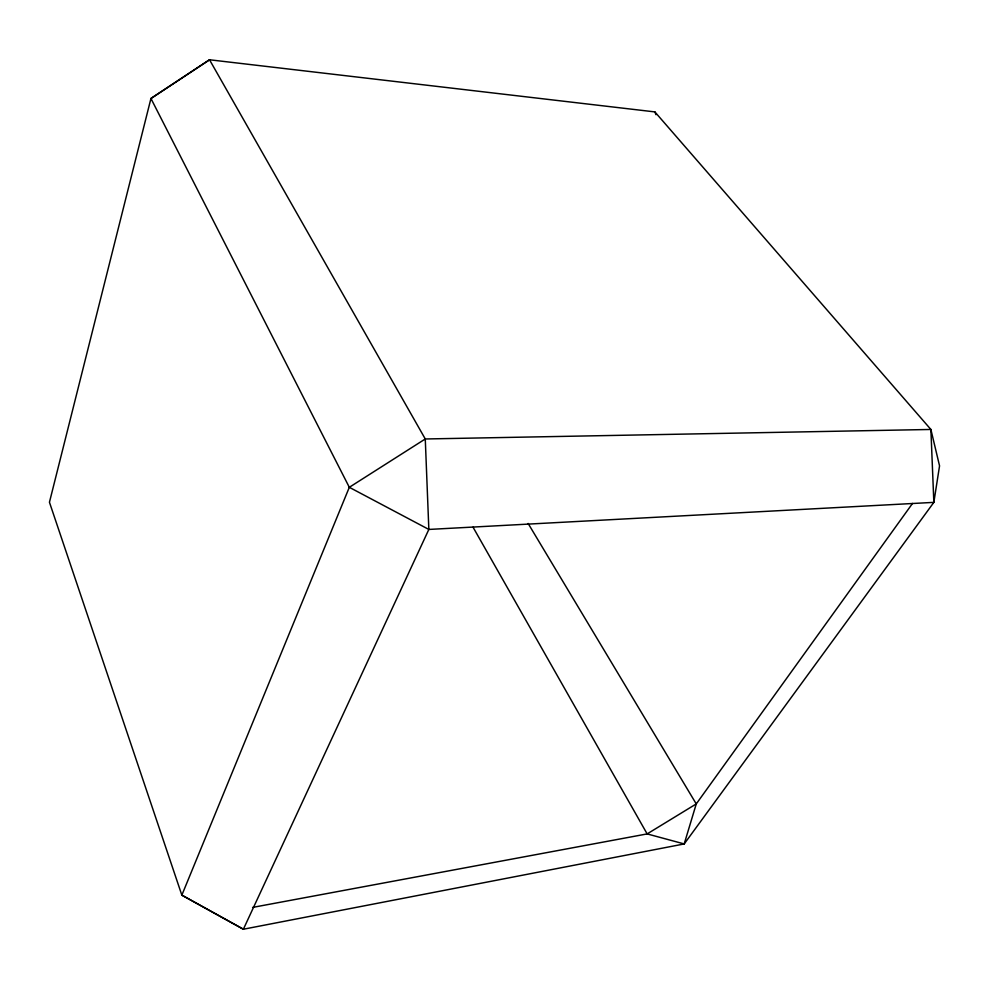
<?xml version="1.0" encoding="UTF-8"?>
<svg xmlns="http://www.w3.org/2000/svg" width="989" height="989" viewBox="0 0 989 989"><rect width="100%" height="100%" fill="white"/><g stroke="black" fill="none" stroke-linecap="round" stroke-linejoin="round"><path stroke-width="1.48" d="M912.513 503.438L696.256 803.921L684.203 843.938L243.381 929.227L181.852 895.144L49.45 502.251L150.946 98.492L209.52 59.773L654.879 111.905L930.884 429.461L939.55 465.868L933.851 502.363L684.203 843.938L647.152 833.912L252.591 907.408M528.126 523.453L696.256 803.921L647.152 833.912L473.039 527.186M654.879 111.905L655.967 114.699M349.315 487.305L181.852 895.144L243.381 929.227L428.843 529.436L425.27 438.98L209.52 59.773L150.946 98.492L349.315 487.305L428.843 529.436L933.851 502.363L930.884 429.461L425.27 438.98L349.315 487.305"/></g></svg>
